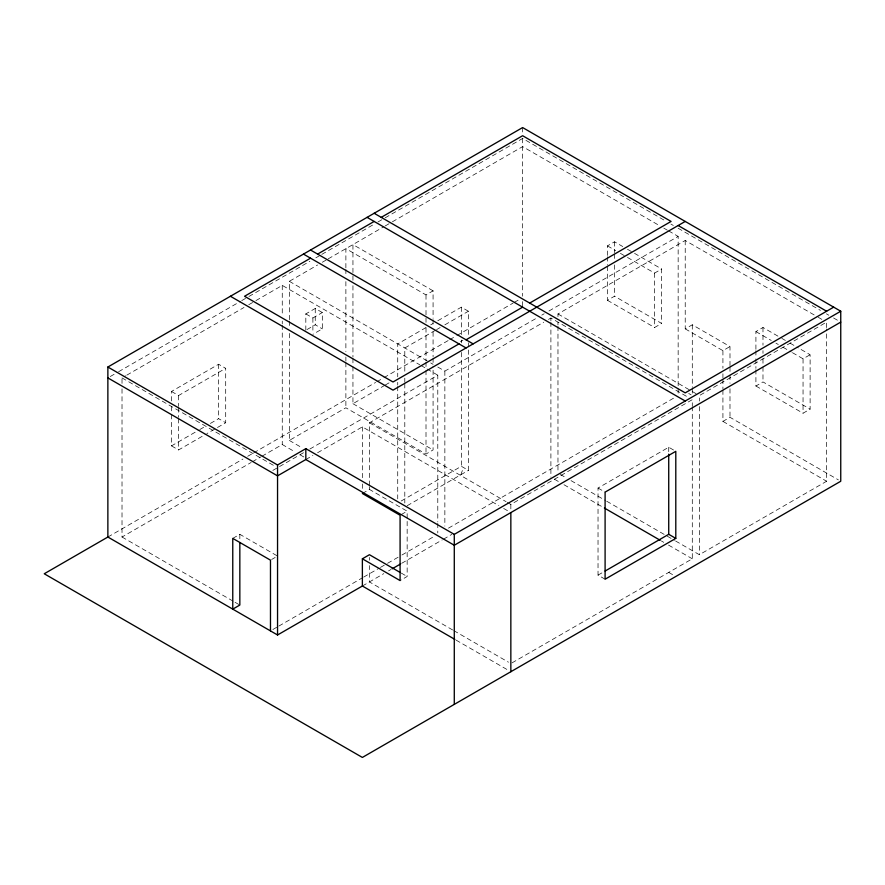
<?xml version="1.0" encoding="UTF-8"?>
<svg xmlns="http://www.w3.org/2000/svg" width="885" height="885" viewBox="0 0 885 885"><rect width="100%" height="100%" fill="white"/><g stroke="black" fill="none" stroke-linecap="round" stroke-linejoin="round"><path stroke-width="0.66" stroke-dasharray="4.42 3.32" d="M460.897 474.703L463.419 467.479M110.271 376.523L117.439 372.386M118.634 371.689L240.543 301.309M241.738 300.612L247.723 297.161M248.917 296.475L309.872 261.285M315.845 257.834L320.624 255.068M321.819 254.382L373.216 224.713M377.995 221.947L383.979 218.495M385.174 217.81L522.626 138.447L666.139 221.305M122.019 383.393L122.019 377.906L125.604 375.826M126.798 375.14L243.994 307.482M248.773 304.717L254.758 301.265M255.953 300.579L282.26 285.39L419.844 364.819M289.329 319.717L289.329 281.308L317.604 264.98M322.317 262.259L327.03 259.537M328.213 258.851L384.024 226.637M385.218 225.941L391.192 222.5M392.387 221.803L522.626 146.611L659.004 225.354M171.502 400.971L171.502 391.458L218.628 364.244L225.697 368.326L225.697 422.742L206.847 433.628M305.823 330.227L305.823 313.898L315.248 308.467L322.317 312.538L322.317 328.866L312.892 334.309M171.502 391.458L178.571 395.54L225.697 368.326M305.823 313.898L312.892 317.981L322.317 312.538M306.995 329.552L315.248 324.784L322.317 328.866M345.88 267.856L345.88 248.652L426.006 294.915L433.075 290.833L433.075 318.268M171.502 414.578L171.502 445.874L198.605 430.232M199.778 429.546L205.674 426.15M210.387 423.428L218.628 418.66L225.697 422.742M171.502 445.874L178.571 449.956L205.674 434.314M426.006 327.561L397.73 343.889L397.73 376.811M430.718 324.839L433.075 323.479M437.787 320.757L461.351 307.15L468.419 311.232L468.419 335.924M435.431 330.282L404.799 347.971L404.799 372.662M436.604 329.607L440.144 327.561M444.856 324.839L468.419 311.232M607.453 255.4L607.453 245.875L614.522 241.793L622.774 246.561M107.87 537.029L242.932 459.049M247.723 456.295L252.502 453.529M253.696 452.843L375.605 382.453M376.8 381.767L382.785 378.315M383.979 377.63L448.518 340.36M449.713 339.674L455.687 336.223M456.881 335.537L513.057 303.101M514.251 302.404L519.03 299.65M122.019 388.88L122.019 537.029L251.163 462.468M252.358 461.771L260.732 456.948M261.927 456.251L282.26 444.513L295.413 452.113M289.329 333.435L289.329 440.431L345.88 407.786L426.006 454.038L433.075 449.956L433.075 366.279M352.949 366.655L352.949 403.704L384.024 385.76M385.218 385.075L389.997 382.309M460.488 341.61L462.877 340.238M272.834 470.422L303.854 452.512M309.827 449.06L437.787 375.185L437.787 521.962M437.787 367.021L444.856 371.103L536.974 317.914M541.764 315.148L544.153 313.766M548.943 311.011L678.153 236.406L678.153 387.309M305.823 459.536L312.892 455.454M317.604 452.733L362.374 426.88L498.863 505.678M369.443 485.334L369.443 422.798L543.733 322.173M548.512 319.419L550.901 318.036L687.534 396.923M557.97 316.697L557.97 313.954L685.222 240.488L817.109 316.631M607.453 266.285L607.453 300.303L614.522 296.221L661.659 323.423L661.659 269.007L634.556 253.364M627.487 257.447L654.59 273.089L661.659 269.007M232.766 538.39L239.835 534.308L277.547 556.079M362.374 493.487L369.443 489.416L407.155 511.176L407.155 576.489L400.086 580.571M607.453 300.303L654.59 327.505L661.659 323.423M271.651 559.475L275.191 557.439M685.222 240.488L685.222 328.866L692.291 324.784L729.992 346.555L729.992 365.605M401.259 500.976L461.351 466.284L468.419 470.366L468.419 342.783M407.188 505.722L468.419 470.366M401.259 514.583L407.155 511.176M685.222 328.866L722.923 350.637L729.992 346.555M755.912 349.276L755.912 331.587L762.981 327.505L780.658 337.716M272.868 629.523L277.647 626.768M278.841 626.071L362.496 577.772M363.691 577.086L379.223 568.115M380.428 567.429L386.402 563.977M387.597 563.291L400.739 555.703M401.934 555.006L434.203 536.376M448.441 528.157L675.753 396.923M362.374 586.014L383.769 573.657M388.548 570.902L390.938 569.52M401.679 563.314L442.268 539.883M443.462 539.197L451.815 534.374M507.271 502.37L510.844 504.428L692.291 399.666L692.291 406.525M755.912 369.687L755.912 386.015L762.981 381.933L810.118 409.135L810.118 354.719L799.509 348.601M792.44 352.684L803.049 358.801L810.118 354.719M605.097 579.21L598.028 575.128L598.028 488.044L668.728 447.235L675.797 451.317M722.923 390.097L722.923 421.382L729.992 417.3L838.372 479.869M755.912 386.015L803.049 413.218L810.118 409.135M598.028 575.128L602.74 572.407M512.039 662.865L692.291 558.8L692.291 407.897M675.598 541L699.36 554.718L826.612 481.252L826.612 328.977M670.918 224.071L673.319 225.454M678.098 228.219L820.417 310.381M826.402 313.832L828.791 315.215M833.57 317.981L838.361 320.735M663.794 228.12L667.378 230.189M668.584 230.885L678.153 236.406M818.293 317.317L821.855 319.374M627.487 249.282L633.372 252.679M781.842 338.391L785.371 340.437M790.084 343.159L798.336 347.916M607.453 245.875L615.706 250.643M620.418 253.364L626.303 256.761M755.912 331.587L771.233 340.437M775.946 343.159L778.302 344.519M783.015 347.241L791.267 351.998M557.97 313.954L691.041 390.783M692.236 391.469L696.982 394.212M688.707 393.471L691.096 394.843M722.923 421.382L826.612 481.252M433.075 290.833L352.949 244.57L352.949 280.235M289.329 281.308L429.535 362.253M430.718 362.938L433.075 364.299M421.039 365.505L425.818 368.271M427.024 368.968L437.787 375.185M598.028 488.044L605.097 492.126M560.349 474.46L566.289 477.889M571.035 480.632L605.495 500.523M606.679 501.209L666.095 535.513M667.279 536.199L674.403 540.315M554.464 479.227L559.22 481.971M563.966 484.714L603.183 507.348M661.394 540.967L663.772 542.339M668.529 545.083L692.291 558.8M668.728 572.407L673.441 575.128M352.949 403.704L433.075 449.956M369.443 422.798L506.087 501.684M503.653 508.444L508.444 511.209M289.329 440.431L302.427 447.998M300.203 454.879L303.787 456.948M122.019 377.906L275.147 466.318M401.259 573.082L407.155 576.489M452.622 629.943L369.443 581.932L369.443 565.603M453.806 630.629L508.466 662.19M456.052 640.098L508.455 670.343M122.019 537.029L233.894 601.623M235.078 602.309L239.835 605.052M826.612 327.605L826.612 322.118L699.36 395.584L699.36 401.071M803.049 358.801L803.049 413.218M762.981 327.505L762.981 345.194M762.981 350.637L762.981 353.358M762.981 358.801L762.981 365.605M762.981 366.965L762.981 381.933M755.912 350.637L755.912 357.44M755.912 358.801L755.912 368.326M729.992 366.965L729.992 373.769M729.992 375.129L729.992 383.293M729.992 388.736L729.992 417.3M722.923 350.637L722.923 368.326M722.923 373.769L722.923 377.851M722.923 379.211L722.923 388.736M699.36 406.558L699.36 554.718M692.291 324.784L692.291 387.376M692.291 388.736L692.291 395.54M678.153 388.681L678.153 395.54M668.728 447.235L668.728 454.149M654.59 273.089L654.59 327.505M614.522 241.793L614.522 252.679M614.522 254.039L614.522 259.482M614.522 264.925L614.522 296.221M607.453 256.761L607.453 264.925M557.97 322.184L557.97 324.928M557.97 326.299L557.97 471.716M550.901 318.036L550.901 320.779M550.901 322.151L550.901 477.17M522.626 127.562L522.626 134.365M522.626 138.447L522.626 296.209M522.626 301.63L522.626 305.745M510.844 504.428L510.844 511.287M461.351 307.15L461.351 334.585M461.351 340.072L461.351 342.816M461.351 352.429L461.351 466.284M444.856 371.103L444.856 526.11M437.787 523.334L437.787 532.936M433.075 319.64L433.075 326.499M433.075 331.986L433.075 356.677M433.075 358.049L433.075 364.908M426.006 294.915L426.006 322.35M426.006 327.837L426.006 360.759M426.006 362.131L426.006 368.99M426.006 370.361L426.006 454.038M404.799 378.149L404.799 382.265M404.799 383.636L404.799 502.979M397.73 382.298L397.73 385.041M397.73 386.413L397.73 498.897M369.443 486.695L369.443 489.416M369.443 557.439L369.443 560.161M362.374 426.88L362.374 478.542M362.374 483.973L362.374 489.416M352.949 285.722L352.949 357.053M352.949 358.425L352.949 365.284M345.88 269.228L345.88 276.087M345.88 281.574L345.88 351.533M345.88 357.02L345.88 361.135M345.88 362.507L345.88 407.786M315.248 308.467L315.248 324.784M312.892 317.981L312.892 332.948M289.329 321.089L289.329 327.948M282.26 285.39L282.26 315.569M282.26 321.056L282.26 323.799M282.26 325.171L282.26 444.513M239.835 534.308L239.835 539.75M218.628 364.244L218.628 418.66M178.571 395.54L178.571 406.414M178.571 407.775L178.571 417.3M178.571 418.66L178.571 449.956M171.502 406.414L171.502 413.218"/><path stroke-width="1.33" d="M107.87 537.029L107.87 367.021L522.626 127.562L840.75 311.232L840.75 481.252L362.374 757.438L44.25 573.768L107.87 537.029L277.547 634.987L362.374 586.014L454.868 639.401M310.535 258.177L244.559 296.265L393.017 381.988L458.994 343.889M317.604 254.095L374.156 221.438M381.236 217.356L522.626 135.726L671.084 221.438L529.695 303.068M466.063 339.807L522.626 307.15M685.222 221.438L393.017 390.141L230.41 296.265M107.87 367.021L277.547 464.979L305.823 448.651L454.282 534.363L840.75 311.232M840.75 322.118L454.282 545.248L305.823 459.536L277.547 475.853L107.87 377.906M362.374 586.014L362.374 558.8L369.443 554.718L400.086 572.407M833.681 307.15L685.222 392.863L374.156 213.274M392.132 568.834L400.485 564.01M605.097 571.046L668.728 534.308L675.797 538.39L675.797 451.317L605.097 492.126L605.097 579.21L675.797 538.39M678.153 225.52L826.612 311.232M367.087 217.356L685.222 401.027M310.535 250.012L473.132 343.889M303.466 254.095L466.063 347.971M604.367 508.034L660.21 540.281M362.374 493.487L400.086 515.258L400.086 580.571L362.374 558.8M668.728 454.149L668.728 534.308M510.844 512.592L510.844 671.726M454.282 534.363L454.282 704.371M305.823 448.651L305.823 459.536M277.547 464.979L277.547 634.987M270.478 630.905L270.478 560.161L232.766 538.39L232.766 609.134L239.835 605.052L239.835 542.472"/></g></svg>
